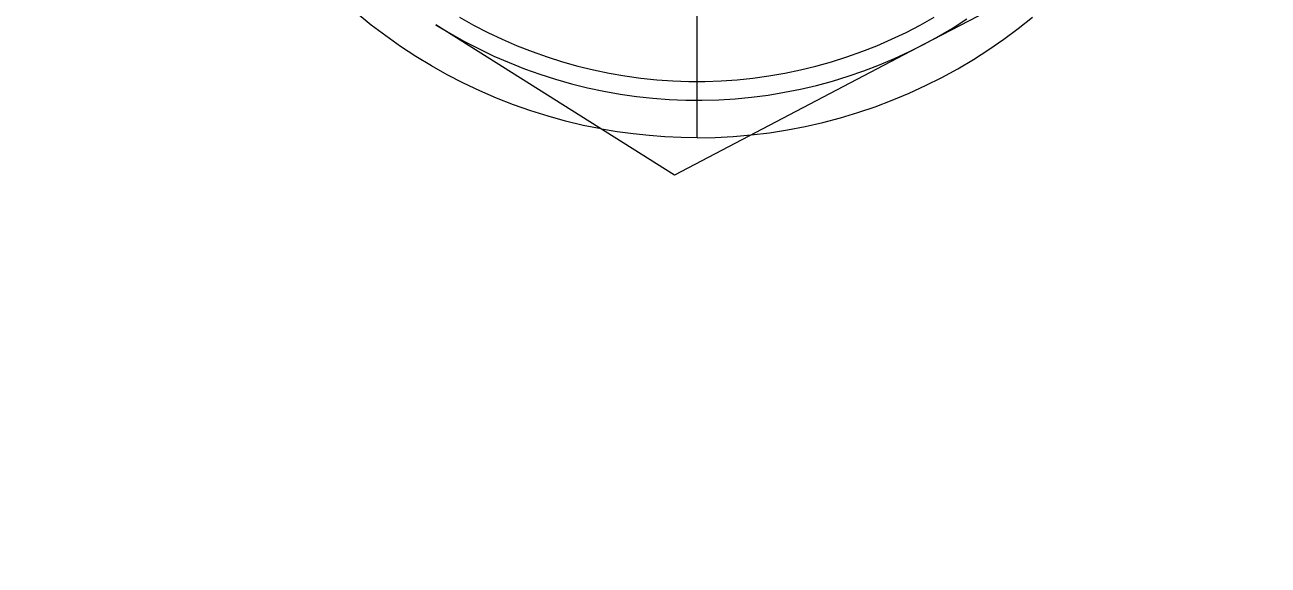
# Model space of a CAD drawing. Header units: millimetres. Extents: x -402 to 3954, y -41 to 3282.
# Drawn here: x -132.31 to -115.77, y 1635.22 to 1642.41 of the extents above; entities that cross this region are included whole.
import ezdxf

# ---------------------------------------------------------------- set-up
doc = ezdxf.new("R2010")
doc.units = ezdxf.units.MM
doc.layers.add('ZANO_R', color=7, linetype='Continuous', lineweight=0)
doc.layers.add('ZANO_W', color=1, linetype='Continuous', lineweight=0)
doc.styles.add('Arial', font='arial.ttf')
doc.styles.get("Standard").update_dxf_attribs({"font": 'ARIALUNI.TTF'})
doc.dimstyles.new('pl i ang', dxfattribs={"dimtxt": 50, "dimasz": 50, "dimexe": 1.25, "dimexo": 0.625, "dimgap": 10, "dimtad": 1, "dimtoh": 1, "dimtxsty": 'Standard', "dimcen": 2.5, "dimclrd": 1, "dimclre": 1, "dimclrt": 1, "dimadec": 0, "dimazin": 0, "dimtfac": 1, "dimtmove": 0, "dimatfit": 3, "dimfxl": 1, "dimarcsym": 1})

# ---------------------------------------------------------------- blocks, each defined once
blk = doc.blocks.new('*D414')
at = {"layer": 'ZANO_W', "color": 1, "lineweight": -2}
for p, q in [((-99.368, 1886.113), (-300.683, 1886.113)), ((-290.683, 1846.113), (-290.683, 1292.92)), ((-143.88, 1252.92), (-300.683, 1252.92))]:
    blk.add_line(p, q, dxfattribs=at)
at = {"layer": 'ZANO_W', "color": 1}
for points in [[(-284.016, 1846.113), (-297.349, 1846.113), (-290.683, 1886.113)], [(-297.349, 1292.92), (-284.016, 1292.92), (-290.683, 1252.92)]]:
    blk.add_solid(points, dxfattribs=at)
at = {"layer": 'ZANO_W', "color": 1, "insert": (-321.119, 1569.517), "char_height": 40, "attachment_point": 5, "rotation": 90, "style": 'Arial'}
blk.add_mtext('633', dxfattribs=at)

msp = doc.modelspace()

# ---------------------------------------------------------------- linework, layer by layer
at = {"layer": 'ZANO_R'}
for p, q in [((-123.368, 1640.905), (-123.368, 1654.905)), ((-117.023, 1643.896), (-120.346, 1642.151)), ((-127.7, 1642.406), (-127.887, 1642.559)), ((-126.525, 1642.511), (-126.339, 1642.406)), ((-120.399, 1642.406), (-120.213, 1642.51)), ((-119.964, 1642.368), (-119.779, 1642.486)), ((-119.096, 1642.36), (-118.907, 1642.511)), ((-127.507, 1642.26), (-127.7, 1642.406)), ((-126.841, 1642.41), (-126.653, 1642.296)), ((-123.668, 1640.406), (-126.841, 1642.41)), ((-126.653, 1642.296), (-126.462, 1642.188)), ((-126.339, 1642.406), (-126.149, 1642.308)), ((-126.149, 1642.308), (-125.957, 1642.216)), ((-120.782, 1642.216), (-120.589, 1642.307)), ((-120.589, 1642.307), (-120.399, 1642.406)), ((-120.153, 1642.256), (-119.964, 1642.368)), ((-119.29, 1642.216), (-119.096, 1642.36)), ((-127.309, 1642.12), (-127.507, 1642.26)), ((-126.462, 1642.188), (-126.267, 1642.087)), ((-125.957, 1642.216), (-125.761, 1642.131)), ((-125.761, 1642.131), (-125.562, 1642.053)), ((-120.346, 1642.151), (-123.668, 1640.406)), ((-121.176, 1642.052), (-120.977, 1642.131)), ((-120.977, 1642.131), (-120.782, 1642.216)), ((-120.542, 1642.052), (-120.346, 1642.151)), ((-120.346, 1642.151), (-120.153, 1642.256)), ((-119.489, 1642.078), (-119.29, 1642.216)), ((-127.107, 1641.987), (-127.309, 1642.12)), ((-126.9, 1641.861), (-127.107, 1641.987)), ((-126.267, 1642.087), (-126.069, 1641.993)), ((-126.069, 1641.993), (-125.868, 1641.905)), ((-125.562, 1642.053), (-125.361, 1641.981)), ((-125.361, 1641.981), (-125.158, 1641.917)), ((-121.58, 1641.916), (-121.377, 1641.981)), ((-121.377, 1641.981), (-121.176, 1642.052)), ((-120.741, 1641.96), (-120.542, 1642.052)), ((-119.693, 1641.948), (-119.489, 1642.078)), ((-126.689, 1641.743), (-126.9, 1641.861)), ((-125.868, 1641.905), (-125.663, 1641.824)), ((-125.663, 1641.824), (-125.457, 1641.75)), ((-125.158, 1641.917), (-124.952, 1641.859)), ((-124.952, 1641.859), (-124.745, 1641.809)), ((-124.745, 1641.809), (-124.536, 1641.765)), ((-122.202, 1641.765), (-121.993, 1641.808)), ((-121.993, 1641.808), (-121.786, 1641.859)), ((-121.786, 1641.859), (-121.58, 1641.916)), ((-121.149, 1641.796), (-120.943, 1641.875)), ((-120.943, 1641.875), (-120.741, 1641.96)), ((-120.113, 1641.708), (-119.901, 1641.824)), ((-119.901, 1641.824), (-119.693, 1641.948)), ((-126.474, 1641.632), (-126.689, 1641.743)), ((-125.457, 1641.75), (-125.248, 1641.683)), ((-125.248, 1641.683), (-125.036, 1641.623)), ((-124.536, 1641.765), (-124.326, 1641.729)), ((-124.326, 1641.729), (-124.114, 1641.7)), ((-124.114, 1641.7), (-123.902, 1641.678)), ((-123.902, 1641.678), (-123.689, 1641.663)), ((-123.689, 1641.663), (-123.476, 1641.656)), ((-123.476, 1641.656), (-123.262, 1641.656)), ((-123.262, 1641.656), (-123.049, 1641.663)), ((-123.049, 1641.663), (-122.836, 1641.678)), ((-122.836, 1641.678), (-122.624, 1641.7)), ((-122.624, 1641.7), (-122.412, 1641.729)), ((-122.412, 1641.729), (-122.202, 1641.765)), ((-121.778, 1641.603), (-121.566, 1641.66)), ((-121.566, 1641.66), (-121.356, 1641.725)), ((-121.356, 1641.725), (-121.149, 1641.796)), ((-120.329, 1641.599), (-120.113, 1641.708)), ((-126.255, 1641.528), (-126.474, 1641.632)), ((-126.033, 1641.432), (-126.255, 1641.528)), ((-125.036, 1641.623), (-124.823, 1641.57)), ((-124.823, 1641.57), (-124.609, 1641.525)), ((-124.609, 1641.525), (-124.392, 1641.486)), ((-124.392, 1641.486), (-124.175, 1641.455)), ((-122.642, 1641.446), (-122.424, 1641.474)), ((-122.424, 1641.474), (-122.207, 1641.51)), ((-122.207, 1641.51), (-121.992, 1641.553)), ((-121.992, 1641.553), (-121.778, 1641.603)), ((-120.772, 1641.404), (-120.549, 1641.498)), ((-120.549, 1641.498), (-120.329, 1641.599)), ((-125.808, 1641.344), (-126.033, 1641.432)), ((-125.579, 1641.263), (-125.808, 1641.344)), ((-124.175, 1641.455), (-123.957, 1641.432)), ((-123.957, 1641.432), (-123.738, 1641.416)), ((-123.738, 1641.416), (-123.518, 1641.407)), ((-123.518, 1641.407), (-123.299, 1641.406)), ((-123.299, 1641.406), (-123.079, 1641.412)), ((-123.079, 1641.412), (-122.86, 1641.425)), ((-122.86, 1641.425), (-122.642, 1641.446)), ((-121.228, 1641.241), (-120.999, 1641.319)), ((-120.999, 1641.319), (-120.772, 1641.404)), ((-125.348, 1641.191), (-125.579, 1641.263)), ((-125.115, 1641.127), (-125.348, 1641.191)), ((-121.693, 1641.109), (-121.459, 1641.171)), ((-121.459, 1641.171), (-121.228, 1641.241)), ((-124.88, 1641.07), (-125.115, 1641.127)), ((-124.642, 1641.022), (-124.88, 1641.07)), ((-124.428, 1640.986), (-124.638, 1641.021)), ((-124.218, 1640.957), (-124.428, 1640.986)), ((-122.406, 1640.972), (-122.167, 1641.009)), ((-122.167, 1641.009), (-121.929, 1641.055)), ((-121.929, 1641.055), (-121.693, 1641.109)), ((-124.006, 1640.934), (-124.218, 1640.957)), ((-123.794, 1640.918), (-124.006, 1640.934)), ((-123.581, 1640.908), (-123.794, 1640.918)), ((-123.368, 1640.905), (-123.581, 1640.908)), ((-123.368, 1640.905), (-123.127, 1640.909)), ((-123.127, 1640.909), (-122.886, 1640.922)), ((-122.886, 1640.922), (-122.646, 1640.943)), ((-122.646, 1640.943), (-122.406, 1640.972))]:
    msp.add_line(p, q, dxfattribs=at)

# ---------------------------------------------------------------- dimensions: what is measured, and where the dimension line sits
at = {"layer": 'ZANO_W'}
dim = msp.add_linear_dim(base=(-290.683, 1252.92), p1=(-89.368, 1886.113), p2=(-133.88, 1252.92), angle=90, dimstyle='pl i ang', override={"dimtxt": 40, "dimasz": 40, "dimexe": 10, "dimexo": 10, "dimtoh": 0, "dimdec": 0, "dimtxsty": 'Arial', "dimtdec": 0, "dimtmove": 1}, dxfattribs=at)
dim.commit()
dim.dimension.update_dxf_attribs({"geometry": '*D414', "text_midpoint": (-321.119, 1569.517)})

doc.saveas('drawing.dxf')
